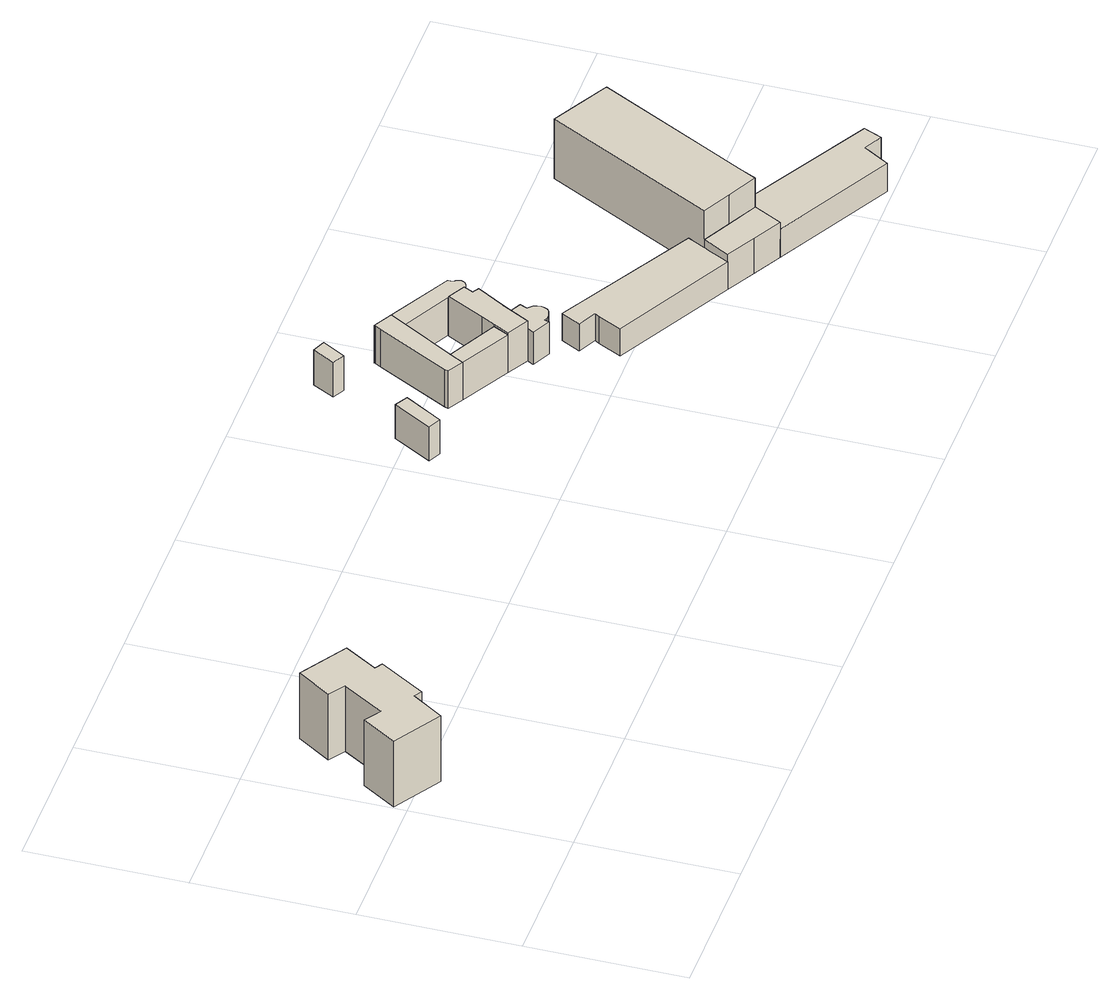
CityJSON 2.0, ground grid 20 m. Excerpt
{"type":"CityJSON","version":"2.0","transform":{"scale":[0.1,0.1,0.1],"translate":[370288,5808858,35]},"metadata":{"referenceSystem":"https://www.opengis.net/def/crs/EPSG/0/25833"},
"CityObjects":{
"building1":{"type":"Building","attributes":{"name":"Kasino","Gemeindeschluessel":"11000006","BezugspunktDach":"2200","function":"31001_3030","measuredHeight":9.58,"storeysAboveGround":2},"address":[{"country":"Germany","locality":"Berlin","thoroughfareNumber":"36 (6)","thoroughfareName":"Königstraße"}],"geometry":[{"type":"Solid","lod":"1","boundaries":[[[[0,1,2,3,4,5,6,7,8,9,10,11]],[[12,13,14,15,16,17,18,19,20,21,22,23]],[[12,23,11,10]],[[13,12,10,9]],[[14,13,9,8]],[[15,14,8,7]],[[16,15,7,6]],[[17,16,6,5]],[[18,17,5,4]],[[19,18,4,3]],[[20,19,3,2]],[[21,20,2,1]],[[22,21,1,0]],[[23,22,0,11]]]]}]},
"building2":{"type":"Building","attributes":{"Gemeindeschluessel":"11000006","BezugspunktDach":"2200","function":"51009_1610","measuredHeight":4.94,"storeysAboveGround":0},"address":[{"country":"Germany","locality":"Berlin"}],"geometry":[{"type":"Solid","lod":"1","boundaries":[[[[24,25,26,27]],[[28,29,30,31]],[[28,31,27,26]],[[29,28,26,25]],[[30,29,25,24]],[[31,30,24,27]]]]}]},
"building3":{"type":"Building","attributes":{"Gemeindeschluessel":"11000006","BezugspunktDach":"2200","function":"51009_1610","measuredHeight":5.05,"storeysAboveGround":0},"address":[{"country":"Germany","locality":"Berlin"}],"geometry":[{"type":"Solid","lod":"1","boundaries":[[[[32,33,34,35]],[[36,37,38,39]],[[36,39,35,34]],[[37,36,34,33]],[[38,37,33,32]],[[39,38,32,35]]]]}]},
"building4":{"type":"Building","attributes":{"name":"Hirschtor Klosterhof","Gemeindeschluessel":"11000006","function":"31001_3030"},"address":[{"country":"Germany","locality":"Berlin","thoroughfareNumber":"36 (5)","thoroughfareName":"Königstraße"}],"children":["building4-1","building4-2","building4-3","building4-4","building4-5"]},
"building4-1":{"type":"BuildingPart","attributes":{"BezugspunktDach":"2200","measuredHeight":8.23,"storeysAboveGround":1},"parents":["building4"],"geometry":[{"type":"MultiSurface","lod":"1","boundaries":[[[40,41,42,43,44,45,46,47,48]],[[49,50,51,52,53,54,55,56,57]],[[49,57,48,47],[49,58,59,57]],[[50,49,47,46]],[[51,50,46,45]],[[60,61,45,44]],[[53,52,44,43]],[[54,53,43,42]],[[55,54,42,41]],[[62,63,64,55,41,40]],[[57,56,40,48]],[[58,49,57,59]],[[65,52,51,61,60]],[[56,64,63,62]]]}]},
"building4-2":{"type":"BuildingPart","attributes":{"BezugspunktDach":"2200","measuredHeight":5.56,"storeysAboveGround":1},"parents":["building4"],"geometry":[{"type":"Solid","lod":"1","boundaries":[[[[66,67,68,69,70,71,72,73,74]],[[75,76,77,78,79,80,81,82,83]],[[75,83,74,73]],[[76,75,73,72]],[[77,76,72,71]],[[78,77,71,70]],[[79,78,70,69]],[[81,80,68,67]],[[83,82,66,74]],[[80,79,69,68]],[[82,81,67,66]]]]}]},
"building4-3":{"type":"BuildingPart","attributes":{"BezugspunktDach":"2200","measuredHeight":5.56,"storeysAboveGround":1},"parents":["building4"],"geometry":[{"type":"Solid","lod":"1","boundaries":[[[[84,61,60,85,86,87,88,89,90,91,92,93,94,69,68]],[[79,95,96,97,98,99,100,101,102,103,104,52,51,105,80]],[[95,79,69,94]],[[96,95,94,93]],[[97,96,93,92]],[[98,97,92,91]],[[99,98,91,90]],[[100,99,90,89]],[[101,100,89,88]],[[102,101,88,87]],[[103,102,87,86]],[[104,103,86,85]],[[52,104,85,60]],[[105,51,61,84]],[[80,105,84,68]],[[79,80,68,69]],[[52,60,61,51]]]]}]},
"building4-4":{"type":"BuildingPart","attributes":{"BezugspunktDach":"2200","measuredHeight":5.56,"storeysAboveGround":1},"parents":["building4"],"geometry":[{"type":"Solid","lod":"1","boundaries":[[[[59,58,67,66]],[[81,49,57,82]],[[49,81,67,58]],[[82,57,59,66]],[[81,82,66,67]],[[58,59,57,49]]]]}]},
"building4-5":{"type":"BuildingPart","attributes":{"BezugspunktDach":"2200","measuredHeight":4.72,"storeysAboveGround":1},"parents":["building4"],"geometry":[{"type":"Solid","lod":"1","boundaries":[[[[106,107,108,109,110,111,112,113,114,115,116,117,118,119,120,63,62,121]],[[56,64,122,123,124,125,126,127,128,129,130,131,132,133,134,135,136,137]],[[56,137,121,62]],[[122,64,63,120]],[[123,122,120,119]],[[124,123,119,118]],[[125,124,118,117]],[[126,125,117,116]],[[127,126,116,115]],[[128,127,115,114]],[[129,128,114,113]],[[130,129,113,112]],[[131,130,112,111]],[[132,131,111,110]],[[133,132,110,109]],[[134,133,109,108]],[[135,134,108,107]],[[136,135,107,106]],[[137,136,106,121]],[[64,56,62,63]]]]}]},
"building5":{"type":"Building","attributes":{"name":"Orangerie","Gemeindeschluessel":"11000006","function":"31001_3030"},"address":[{"country":"Germany","locality":"Berlin","thoroughfareNumber":"36 (4)","thoroughfareName":"Königstraße"}],"children":["building5-1","building5-2","building5-3","building5-4"]},
"building5-1":{"type":"BuildingPart","attributes":{"BezugspunktDach":"2200","measuredHeight":9.13,"storeysAboveGround":2},"parents":["building5"],"geometry":[{"type":"MultiSurface","lod":"1","boundaries":[[[138,139,140,141,142,143,144]],[[145,146,147,148,149,150,151]],[[145,152,153,154,144,143]],[[146,145,143,142]],[[147,146,142,141]],[[148,147,141,140]],[[155,156,148,140,139]],[[157,158,139,138]],[[151,159,157,138,144]],[[151,154,153,152]],[[149,148,156,155]],[[160,150,149,158,157]],[[150,157,159,151]]]}]},
"building5-2":{"type":"BuildingPart","attributes":{"BezugspunktDach":"2200","measuredHeight":4.73,"storeysAboveGround":2},"parents":["building5"],"geometry":[{"type":"MultiSurface","lod":"1","boundaries":[[[161,162,163,164,165,154,153,166,167]],[[168,169,170,171,172,173,174,175,176]],[[168,176,167,166]],[[169,168,166,153]],[[170,169,152,151]],[[173,172,164,163]],[[174,173,163,162]],[[175,174,162,161]],[[176,175,161,167]],[[151,152,153,154]],[[171,170,154,165]],[[171,165,164,172,177]]]}]},
"building5-3":{"type":"BuildingPart","attributes":{"BezugspunktDach":"2200","measuredHeight":6.26,"storeysAboveGround":2},"parents":["building5"],"geometry":[{"type":"MultiSurface","lod":"1","boundaries":[[[178,179,158,157,159,180]],[[170,181,182,183,184,172]],[[154,165,164,180,159]],[[181,170,159,151,150,185]],[[182,181,150,149,158]],[[183,186,187,155,158,179]],[[184,183,179,178]],[[172,184,178,180]],[[170,171,165,154]],[[171,172,164,165]],[[185,150,151,159,157]],[[157,158,149,150]],[[188,187,186,183,189]],[[182,155,187,188]]]}]},
"building5-4":{"type":"BuildingPart","attributes":{"BezugspunktDach":"2200","measuredHeight":4.86,"storeysAboveGround":2},"parents":["building5"],"geometry":[{"type":"MultiSurface","lod":"1","boundaries":[[[190,191,192,193,194,156,155,187,186]],[[188,182,195,196,197,198,199,200,183]],[[188,187,188,201]],[[195,182,149,148]],[[196,195,156,194]],[[197,196,194,193]],[[198,197,193,192]],[[199,198,192,191]],[[200,199,191,190]],[[183,200,190,186]],[[188,183,186,187]],[[201,188,187,155,182]],[[148,149,155,156]]]}]}
},
"vertices":[
[64,179,103],[90,219,103],[100,213,103],[136,271,103],[126,277,103],[152,319,103],[92,357,103],[64,314,103],[85,300,103],[52,247,103],[31,261,103],[3,217,103],[31,261,7],[52,247,7],[85,300,7],[64,314,7],[92,357,7],[152,319,7],[126,277,7],[136,271,7],[100,213,7],[90,219,7],[64,179,7],[3,217,7],
[633,354,64],[661,402,64],[645,411,64],[617,362,64],[645,411,14],[661,402,14],[633,354,14],[617,362,14],
[710,493,67],[727,522,67],[710,529,67],[695,501,67],[710,529,16],[727,522,16],[710,493,16],[695,501,16],
[823,307,75],[843,343,75],[864,378,75],[856,383,75],[862,395,75],[840,407,75],[815,359,75],[806,342,75],[796,322,75],[806,342,17],[815,359,17],[840,407,17],[862,395,17],[856,383,17],[864,378,17],[843,343,17],[823,307,17],[796,322,17],[806,342,72],[796,322,72],[862,395,72],[840,407,72],[823,307,64],[841,339,64],[841,339,17],[862,395,45],
[732,357,72],[742,375,72],[780,440,72],[792,461,72],[768,474,72],[767,472,72],[763,465,72],[714,373,72],[712,368,72],[714,373,17],[763,465,17],[767,472,17],[768,474,17],[792,461,17],[780,440,17],[742,375,17],[732,357,17],[712,368,17],
[841,408,72],[865,394,72],[868,395,72],[871,396,72],[874,398,72],[875,400,72],[876,403,72],[875,406,72],[874,409,72],[872,411,72],[872,418,72],[872,418,17],[872,411,17],[874,409,17],[875,406,17],[876,403,17],[875,400,17],[874,398,17],[871,396,17],[868,395,17],[865,394,17],[841,408,17],
[842,287,64],[844,293,64],[848,291,64],[853,291,64],[857,292,64],[861,293,64],[864,296,64],[866,300,64],[867,304,64],[866,309,64],[865,313,64],[862,316,64],[859,319,64],[863,328,64],[842,339,64],[818,299,64],[842,339,17],[863,328,17],[859,319,17],[862,316,17],[865,313,17],[866,309,17],[867,304,17],[866,300,17],[864,296,17],[861,293,17],[857,292,17],[853,291,17],[848,291,17],[844,293,17],[842,287,17],[818,299,17],
[1075,142,107],[1113,123,107],[1125,146,107],[1224,335,107],[1187,355,107],[1150,375,107],[1038,161,107],[1150,375,20],[1187,355,20],[1224,335,20],[1125,146,20],[1113,123,20],[1075,142,20],[1038,161,20],[1049,183,20],[1049,183,54],[1038,161,54],[1113,123,55],[1125,146,55],[1075,142,65],[1113,123,65],[1038,161,65],[1075,142,28],
[885,245,54],[881,239,54],[866,209,54],[1020,127,54],[1034,155,54],[874,281,54],[861,257,54],[874,281,14],[1049,183,14],[1038,161,14],[1034,155,14],[1020,127,14],[866,209,14],[881,239,14],[885,245,14],[861,257,14],[1020,128,14],
[1057,107,65],[1094,87,65],[1020,127,65],[1075,142,14],[1113,123,14],[1094,87,14],[1057,107,14],[1075,142,55],[1094,87,55],[1109,116,55],[1109,116,14],[1095,89,14],
[1246,5,55],[1263,33,55],[1266,38,55],[1290,26,55],[1300,49,55],[1125,146,14],[1300,49,14],[1290,26,14],[1266,38,14],[1263,33,14],[1246,5,14],[1112,121,14]
]}
